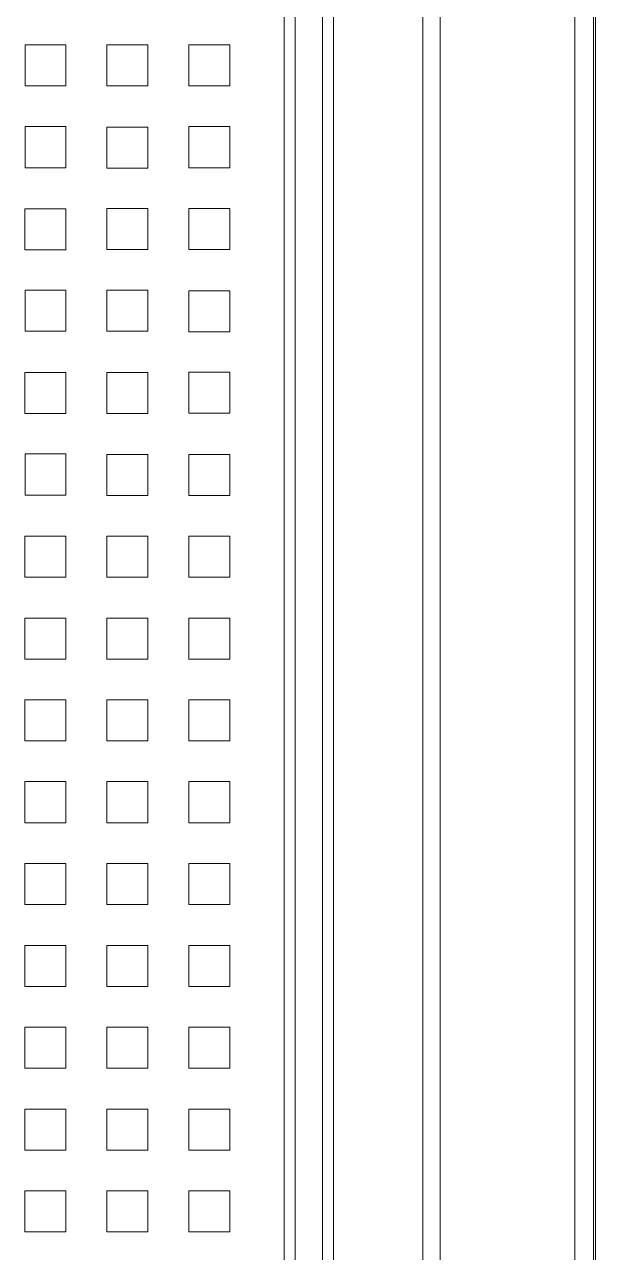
# Model space of a CAD drawing. Header units: millimetres. Extents: x 33157 to 59611, y -29750 to 1750.
# Drawn here: x 53822.86 to 53833.32, y -3656.59 to -3634.08 of the extents above; entities that cross this region are included whole.
import ezdxf

# ---------------------------------------------------------------- set-up
doc = ezdxf.new("R2010")
doc.units = ezdxf.units.MM
doc.layers.add('layer 1', color=7, linetype='Continuous', lineweight=18)

msp = doc.modelspace()

# ---------------------------------------------------------------- linework, layer by layer
at = {"layer": 'layer 1', "lineweight": 9}
for p, q in [((53833.32, -3580.831), (53833.32, -3679.331)), ((53832.94, -3581.495), (53832.94, -3678.667)), ((53833.282, -3581.495), (53833.282, -3678.667)), ((53830.157, -3585.811), (53830.157, -3674.35)), ((53830.474, -3585.811), (53830.474, -3674.35)), ((53827.62, -3586.081), (53827.62, -3674.081)), ((53827.82, -3586.081), (53827.82, -3674.081)), ((53828.32, -3586.081), (53828.32, -3674.081)), ((53828.52, -3586.081), (53828.52, -3674.081))]:
    msp.add_line(p, q, dxfattribs=at)
at = {"layer": 'layer 1'}
for points, knots in [([(53822.87, -3635.208), (53822.87, -3635.208), (53823.62, -3635.208), (53823.62, -3635.208), (53823.62, -3635.208), (53823.62, -3634.456), (53823.62, -3634.456), (53823.62, -3634.456), (53822.87, -3634.456), (53822.87, -3634.456), (53822.87, -3634.456), (53822.87, -3635.205), (53822.87, -3635.205), (53822.87, -3635.205), (53822.87, -3635.208), (53822.87, -3635.208)], [0, 0, 0, 0, 149920.432938, 149920.432938, 149920.432938, 299840.865876, 299840.865876, 299840.865876, 449761.298814, 449761.298814, 449761.298814, 599681.731752, 599681.731752, 599681.731752, 749602.164689, 749602.164689, 749602.164689, 749602.164689]), ([(53824.37, -3635.208), (53824.37, -3635.208), (53825.12, -3635.208), (53825.12, -3635.208), (53825.12, -3635.208), (53825.12, -3634.456), (53825.12, -3634.456), (53825.12, -3634.456), (53824.37, -3634.456), (53824.37, -3634.456), (53824.37, -3634.456), (53824.37, -3635.205), (53824.37, -3635.205), (53824.37, -3635.205), (53824.37, -3635.208), (53824.37, -3635.208)], [0, 0, 0, 0, 149924.472838, 149924.472838, 149924.472838, 299848.945676, 299848.945676, 299848.945676, 449773.418513, 449773.418513, 449773.418513, 599697.891351, 599697.891351, 599697.891351, 749622.364189, 749622.364189, 749622.364189, 749622.364189]), ([(53825.87, -3635.208), (53825.87, -3635.208), (53826.62, -3635.208), (53826.62, -3635.208), (53826.62, -3635.208), (53826.62, -3634.456), (53826.62, -3634.456), (53826.62, -3634.456), (53825.87, -3634.456), (53825.87, -3634.456), (53825.87, -3634.456), (53825.87, -3635.205), (53825.87, -3635.205), (53825.87, -3635.205), (53825.87, -3635.208), (53825.87, -3635.208)], [0, 0, 0, 0, 149928.512738, 149928.512738, 149928.512738, 299857.025476, 299857.025476, 299857.025476, 449785.538214, 449785.538214, 449785.538214, 599714.050952, 599714.050952, 599714.050952, 749642.56369, 749642.56369, 749642.56369, 749642.56369]), ([(53822.87, -3636.707), (53822.87, -3636.707), (53823.62, -3636.707), (53823.62, -3636.707), (53823.62, -3636.707), (53823.62, -3635.955), (53823.62, -3635.955), (53823.62, -3635.955), (53822.87, -3635.955), (53822.87, -3635.955), (53822.87, -3635.955), (53822.87, -3636.704), (53822.87, -3636.704), (53822.87, -3636.704), (53822.87, -3636.707), (53822.87, -3636.707)], [0, 0, 0, 0, 149922.483149, 149922.483149, 149922.483149, 299844.966298, 299844.966298, 299844.966298, 449767.449447, 449767.449447, 449767.449447, 599689.932596, 599689.932596, 599689.932596, 749612.415745, 749612.415745, 749612.415745, 749612.415745]), ([(53824.369, -3636.717), (53824.369, -3636.717), (53825.12, -3636.717), (53825.12, -3636.717), (53825.12, -3636.717), (53825.12, -3635.964), (53825.12, -3635.964), (53825.12, -3635.964), (53824.369, -3635.964), (53824.369, -3635.964), (53824.369, -3635.964), (53824.369, -3636.713), (53824.369, -3636.713), (53824.369, -3636.713), (53824.369, -3636.717), (53824.369, -3636.717)], [0, 0, 0, 0, 149926.534855, 149926.534855, 149926.534855, 299853.069711, 299853.069711, 299853.069711, 449779.604566, 449779.604566, 449779.604566, 599706.139421, 599706.139421, 599706.139421, 749632.674276, 749632.674276, 749632.674276, 749632.674276]), ([(53825.87, -3636.707), (53825.87, -3636.707), (53826.62, -3636.707), (53826.62, -3636.707), (53826.62, -3636.707), (53826.62, -3635.955), (53826.62, -3635.955), (53826.62, -3635.955), (53825.87, -3635.955), (53825.87, -3635.955), (53825.87, -3635.955), (53825.87, -3636.704), (53825.87, -3636.704), (53825.87, -3636.704), (53825.87, -3636.707), (53825.87, -3636.707)], [0, 0, 0, 0, 149930.56294, 149930.56294, 149930.56294, 299861.125879, 299861.125879, 299861.125879, 449791.688819, 449791.688819, 449791.688819, 599722.251758, 599722.251758, 599722.251758, 749652.814698, 749652.814698, 749652.814698, 749652.814698]), ([(53822.869, -3638.215), (53822.869, -3638.215), (53823.619, -3638.215), (53823.619, -3638.215), (53823.619, -3638.215), (53823.619, -3637.463), (53823.619, -3637.463), (53823.619, -3637.463), (53822.869, -3637.463), (53822.869, -3637.463), (53822.869, -3637.463), (53822.869, -3638.212), (53822.869, -3638.212), (53822.869, -3638.212), (53822.869, -3638.215), (53822.869, -3638.215)], [0, 0, 0, 0, 149924.545747, 149924.545747, 149924.545747, 299849.091493, 299849.091493, 299849.091493, 449773.63724, 449773.63724, 449773.63724, 599698.182987, 599698.182987, 599698.182987, 749622.728733, 749622.728733, 749622.728733, 749622.728733]), ([(53824.37, -3638.209), (53824.37, -3638.209), (53825.12, -3638.209), (53825.12, -3638.209), (53825.12, -3638.209), (53825.12, -3637.456), (53825.12, -3637.456), (53825.12, -3637.456), (53824.37, -3637.456), (53824.37, -3637.456), (53824.37, -3637.456), (53824.37, -3638.205), (53824.37, -3638.205), (53824.37, -3638.205), (53824.37, -3638.209), (53824.37, -3638.209)], [0, 0, 0, 0, 149928.577151, 149928.577151, 149928.577151, 299857.154303, 299857.154303, 299857.154303, 449785.731454, 449785.731454, 449785.731454, 599714.308605, 599714.308605, 599714.308605, 749642.885756, 749642.885756, 749642.885756, 749642.885756]), ([(53825.87, -3638.209), (53825.87, -3638.209), (53826.62, -3638.209), (53826.62, -3638.209), (53826.62, -3638.209), (53826.62, -3637.456), (53826.62, -3637.456), (53826.62, -3637.456), (53825.87, -3637.456), (53825.87, -3637.456), (53825.87, -3637.456), (53825.87, -3638.205), (53825.87, -3638.205), (53825.87, -3638.205), (53825.87, -3638.209), (53825.87, -3638.209)], [0, 0, 0, 0, 149932.617042, 149932.617042, 149932.617042, 299865.234084, 299865.234084, 299865.234084, 449797.851126, 449797.851126, 449797.851126, 599730.468168, 599730.468168, 599730.468168, 749663.08521, 749663.08521, 749663.08521, 749663.08521]), ([(53822.87, -3639.707), (53822.87, -3639.707), (53823.62, -3639.707), (53823.62, -3639.707), (53823.62, -3639.707), (53823.62, -3638.955), (53823.62, -3638.955), (53823.62, -3638.955), (53822.87, -3638.955), (53822.87, -3638.955), (53822.87, -3638.955), (53822.87, -3639.704), (53822.87, -3639.704), (53822.87, -3639.704), (53822.87, -3639.707), (53822.87, -3639.707)], [0, 0, 0, 0, 149926.586882, 149926.586882, 149926.586882, 299853.173763, 299853.173763, 299853.173763, 449779.760645, 449779.760645, 449779.760645, 599706.347526, 599706.347526, 599706.347526, 749632.934408, 749632.934408, 749632.934408, 749632.934408]), ([(53824.37, -3639.707), (53824.37, -3639.707), (53825.12, -3639.707), (53825.12, -3639.707), (53825.12, -3639.707), (53825.12, -3638.955), (53825.12, -3638.955), (53825.12, -3638.955), (53824.37, -3638.955), (53824.37, -3638.955), (53824.37, -3638.955), (53824.37, -3639.704), (53824.37, -3639.704), (53824.37, -3639.704), (53824.37, -3639.707), (53824.37, -3639.707)], [0, 0, 0, 0, 149930.626767, 149930.626767, 149930.626767, 299861.253534, 299861.253534, 299861.253534, 449791.880301, 449791.880301, 449791.880301, 599722.507068, 599722.507068, 599722.507068, 749653.133836, 749653.133836, 749653.133836, 749653.133836]), ([(53825.87, -3639.717), (53825.87, -3639.717), (53826.62, -3639.717), (53826.62, -3639.717), (53826.62, -3639.717), (53826.62, -3638.965), (53826.62, -3638.965), (53826.62, -3638.965), (53825.87, -3638.965), (53825.87, -3638.965), (53825.87, -3638.965), (53825.87, -3639.714), (53825.87, -3639.714), (53825.87, -3639.714), (53825.87, -3639.717), (53825.87, -3639.717)], [0, 0, 0, 0, 149934.680042, 149934.680042, 149934.680042, 299869.360083, 299869.360083, 299869.360083, 449804.040125, 449804.040125, 449804.040125, 599738.720167, 599738.720167, 599738.720167, 749673.400208, 749673.400208, 749673.400208, 749673.400208]), ([(53822.869, -3641.215), (53822.869, -3641.215), (53823.619, -3641.215), (53823.619, -3641.215), (53823.619, -3641.215), (53823.619, -3640.463), (53823.619, -3640.463), (53823.619, -3640.463), (53822.869, -3640.463), (53822.869, -3640.463), (53822.869, -3640.463), (53822.869, -3641.212), (53822.869, -3641.212), (53822.869, -3641.212), (53822.869, -3641.215), (53822.869, -3641.215)], [0, 0, 0, 0, 149928.650353, 149928.650353, 149928.650353, 299857.300705, 299857.300705, 299857.300705, 449785.951058, 449785.951058, 449785.951058, 599714.60141, 599714.60141, 599714.60141, 749643.251763, 749643.251763, 749643.251763, 749643.251763]), ([(53824.369, -3641.215), (53824.369, -3641.215), (53825.12, -3641.215), (53825.12, -3641.215), (53825.12, -3641.215), (53825.12, -3640.463), (53825.12, -3640.463), (53825.12, -3640.463), (53824.369, -3640.463), (53824.369, -3640.463), (53824.369, -3640.463), (53824.369, -3641.212), (53824.369, -3641.212), (53824.369, -3641.212), (53824.369, -3641.215), (53824.369, -3641.215)], [0, 0, 0, 0, 149932.689913, 149932.689913, 149932.689913, 299865.379827, 299865.379827, 299865.379827, 449798.06974, 449798.06974, 449798.06974, 599730.759653, 599730.759653, 599730.759653, 749663.449566, 749663.449566, 749663.449566, 749663.449566]), ([(53825.87, -3641.209), (53825.87, -3641.209), (53826.62, -3641.209), (53826.62, -3641.209), (53826.62, -3641.209), (53826.62, -3640.457), (53826.62, -3640.457), (53826.62, -3640.457), (53825.87, -3640.457), (53825.87, -3640.457), (53825.87, -3640.457), (53825.87, -3641.206), (53825.87, -3641.206), (53825.87, -3641.206), (53825.87, -3641.209), (53825.87, -3641.209)], [0, 0, 0, 0, 149936.721628, 149936.721628, 149936.721628, 299873.443256, 299873.443256, 299873.443256, 449810.164885, 449810.164885, 449810.164885, 599746.886513, 599746.886513, 599746.886513, 749683.608141, 749683.608141, 749683.608141, 749683.608141]), ([(53822.87, -3642.708), (53822.87, -3642.708), (53823.62, -3642.708), (53823.62, -3642.708), (53823.62, -3642.708), (53823.62, -3641.955), (53823.62, -3641.955), (53823.62, -3641.955), (53822.87, -3641.955), (53822.87, -3641.955), (53822.87, -3641.955), (53822.87, -3642.705), (53822.87, -3642.705), (53822.87, -3642.705), (53822.87, -3642.708), (53822.87, -3642.708)], [0, 0, 0, 0, 149930.692359, 149930.692359, 149930.692359, 299861.384719, 299861.384719, 299861.384719, 449792.077078, 449792.077078, 449792.077078, 599722.769438, 599722.769438, 599722.769438, 749653.461797, 749653.461797, 749653.461797, 749653.461797]), ([(53824.369, -3642.717), (53824.369, -3642.717), (53825.12, -3642.717), (53825.12, -3642.717), (53825.12, -3642.717), (53825.12, -3641.965), (53825.12, -3641.965), (53825.12, -3641.965), (53824.369, -3641.965), (53824.369, -3641.965), (53824.369, -3641.965), (53824.369, -3642.714), (53824.369, -3642.714), (53824.369, -3642.714), (53824.369, -3642.717), (53824.369, -3642.717)], [0, 0, 0, 0, 149934.744048, 149934.744048, 149934.744048, 299869.488097, 299869.488097, 299869.488097, 449804.232145, 449804.232145, 449804.232145, 599738.976193, 599738.976193, 599738.976193, 749673.720242, 749673.720242, 749673.720242, 749673.720242]), ([(53825.87, -3642.717), (53825.87, -3642.717), (53826.62, -3642.717), (53826.62, -3642.717), (53826.62, -3642.717), (53826.62, -3641.965), (53826.62, -3641.965), (53826.62, -3641.965), (53825.87, -3641.965), (53825.87, -3641.965), (53825.87, -3641.965), (53825.87, -3642.714), (53825.87, -3642.714), (53825.87, -3642.714), (53825.87, -3642.717), (53825.87, -3642.717)], [0, 0, 0, 0, 149938.783925, 149938.783925, 149938.783925, 299877.567849, 299877.567849, 299877.567849, 449816.351774, 449816.351774, 449816.351774, 599755.135699, 599755.135699, 599755.135699, 749693.919623, 749693.919623, 749693.919623, 749693.919623]), ([(53822.869, -3644.216), (53822.869, -3644.216), (53823.619, -3644.216), (53823.619, -3644.216), (53823.619, -3644.216), (53823.619, -3643.463), (53823.619, -3643.463), (53823.619, -3643.463), (53822.869, -3643.463), (53822.869, -3643.463), (53822.869, -3643.463), (53822.869, -3644.213), (53822.869, -3644.213), (53822.869, -3644.213), (53822.869, -3644.216), (53822.869, -3644.216)], [0, 0, 0, 0, 149932.755241, 149932.755241, 149932.755241, 299865.510481, 299865.510481, 299865.510481, 449798.265722, 449798.265722, 449798.265722, 599731.020963, 599731.020963, 599731.020963, 749663.776204, 749663.776204, 749663.776204, 749663.776204]), ([(53824.369, -3644.216), (53824.369, -3644.216), (53825.12, -3644.216), (53825.12, -3644.216), (53825.12, -3644.216), (53825.12, -3643.463), (53825.12, -3643.463), (53825.12, -3643.463), (53824.369, -3643.463), (53824.369, -3643.463), (53824.369, -3643.463), (53824.369, -3644.213), (53824.369, -3644.213), (53824.369, -3644.213), (53824.369, -3644.216), (53824.369, -3644.216)], [0, 0, 0, 0, 149936.794792, 149936.794792, 149936.794792, 299873.589584, 299873.589584, 299873.589584, 449810.384376, 449810.384376, 449810.384376, 599747.179168, 599747.179168, 599747.179168, 749683.973959, 749683.973959, 749683.973959, 749683.973959]), ([(53825.87, -3644.216), (53825.87, -3644.216), (53826.62, -3644.216), (53826.62, -3644.216), (53826.62, -3644.216), (53826.62, -3643.463), (53826.62, -3643.463), (53826.62, -3643.463), (53825.87, -3643.463), (53825.87, -3643.463), (53825.87, -3643.463), (53825.87, -3644.213), (53825.87, -3644.213), (53825.87, -3644.213), (53825.87, -3644.216), (53825.87, -3644.216)], [0, 0, 0, 0, 149940.834663, 149940.834663, 149940.834663, 299881.669327, 299881.669327, 299881.669327, 449822.50399, 449822.50399, 449822.50399, 599763.338654, 599763.338654, 599763.338654, 749704.173317, 749704.173317, 749704.173317, 749704.173317]), ([(53822.869, -3645.717), (53822.869, -3645.717), (53823.619, -3645.717), (53823.619, -3645.717), (53823.619, -3645.717), (53823.619, -3644.965), (53823.619, -3644.965), (53823.619, -3644.965), (53822.869, -3644.965), (53822.869, -3644.965), (53822.869, -3644.965), (53822.869, -3645.714), (53822.869, -3645.714), (53822.869, -3645.714), (53822.869, -3645.717), (53822.869, -3645.717)], [0, 0, 0, 0, 149934.809706, 149934.809706, 149934.809706, 299869.619412, 299869.619412, 299869.619412, 449804.429118, 449804.429118, 449804.429118, 599739.238825, 599739.238825, 599739.238825, 749674.048531, 749674.048531, 749674.048531, 749674.048531]), ([(53824.369, -3645.717), (53824.369, -3645.717), (53825.12, -3645.717), (53825.12, -3645.717), (53825.12, -3645.717), (53825.12, -3644.965), (53825.12, -3644.965), (53825.12, -3644.965), (53824.369, -3644.965), (53824.369, -3644.965), (53824.369, -3644.965), (53824.369, -3645.714), (53824.369, -3645.714), (53824.369, -3645.714), (53824.369, -3645.717), (53824.369, -3645.717)], [0, 0, 0, 0, 149938.849253, 149938.849253, 149938.849253, 299877.698505, 299877.698505, 299877.698505, 449816.547758, 449816.547758, 449816.547758, 599755.39701, 599755.39701, 599755.39701, 749694.246263, 749694.246263, 749694.246263, 749694.246263]), ([(53825.87, -3645.717), (53825.87, -3645.717), (53826.62, -3645.717), (53826.62, -3645.717), (53826.62, -3645.717), (53826.62, -3644.965), (53826.62, -3644.965), (53826.62, -3644.965), (53825.87, -3644.965), (53825.87, -3644.965), (53825.87, -3644.965), (53825.87, -3645.714), (53825.87, -3645.714), (53825.87, -3645.714), (53825.87, -3645.717), (53825.87, -3645.717)], [0, 0, 0, 0, 149942.889119, 149942.889119, 149942.889119, 299885.778239, 299885.778239, 299885.778239, 449828.667358, 449828.667358, 449828.667358, 599771.556477, 599771.556477, 599771.556477, 749714.445596, 749714.445596, 749714.445596, 749714.445596]), ([(53822.869, -3647.216), (53822.869, -3647.216), (53823.619, -3647.216), (53823.619, -3647.216), (53823.619, -3647.216), (53823.619, -3646.464), (53823.619, -3646.464), (53823.619, -3646.464), (53822.869, -3646.464), (53822.869, -3646.464), (53822.869, -3646.464), (53822.869, -3647.213), (53822.869, -3647.213), (53822.869, -3647.213), (53822.869, -3647.216), (53822.869, -3647.216)], [0, 0, 0, 0, 149936.860411, 149936.860411, 149936.860411, 299873.720822, 299873.720822, 299873.720822, 449810.581233, 449810.581233, 449810.581233, 599747.441645, 599747.441645, 599747.441645, 749684.302056, 749684.302056, 749684.302056, 749684.302056]), ([(53824.369, -3647.216), (53824.369, -3647.216), (53825.12, -3647.216), (53825.12, -3647.216), (53825.12, -3647.216), (53825.12, -3646.464), (53825.12, -3646.464), (53825.12, -3646.464), (53824.369, -3646.464), (53824.369, -3646.464), (53824.369, -3646.464), (53824.369, -3647.213), (53824.369, -3647.213), (53824.369, -3647.213), (53824.369, -3647.216), (53824.369, -3647.216)], [0, 0, 0, 0, 149940.899953, 149940.899953, 149940.899953, 299881.799905, 299881.799905, 299881.799905, 449822.699858, 449822.699858, 449822.699858, 599763.599811, 599763.599811, 599763.599811, 749704.499764, 749704.499764, 749704.499764, 749704.499764]), ([(53825.87, -3647.216), (53825.87, -3647.216), (53826.62, -3647.216), (53826.62, -3647.216), (53826.62, -3647.216), (53826.62, -3646.464), (53826.62, -3646.464), (53826.62, -3646.464), (53825.87, -3646.464), (53825.87, -3646.464), (53825.87, -3646.464), (53825.87, -3647.213), (53825.87, -3647.213), (53825.87, -3647.213), (53825.87, -3647.216), (53825.87, -3647.216)], [0, 0, 0, 0, 149944.939815, 149944.939815, 149944.939815, 299889.879629, 299889.879629, 299889.879629, 449834.819444, 449834.819444, 449834.819444, 599779.759259, 599779.759259, 599779.759259, 749724.699074, 749724.699074, 749724.699074, 749724.699074]), ([(53822.869, -3648.715), (53822.869, -3648.715), (53823.619, -3648.715), (53823.619, -3648.715), (53823.619, -3648.715), (53823.619, -3647.962), (53823.619, -3647.962), (53823.619, -3647.962), (53822.869, -3647.962), (53822.869, -3647.962), (53822.869, -3647.962), (53822.869, -3648.712), (53822.869, -3648.712), (53822.869, -3648.712), (53822.869, -3648.715), (53822.869, -3648.715)], [0, 0, 0, 0, 149938.910455, 149938.910455, 149938.910455, 299877.82091, 299877.82091, 299877.82091, 449816.731365, 449816.731365, 449816.731365, 599755.64182, 599755.64182, 599755.64182, 749694.552275, 749694.552275, 749694.552275, 749694.552275]), ([(53824.369, -3648.715), (53824.369, -3648.715), (53825.12, -3648.715), (53825.12, -3648.715), (53825.12, -3648.715), (53825.12, -3647.962), (53825.12, -3647.962), (53825.12, -3647.962), (53824.369, -3647.962), (53824.369, -3647.962), (53824.369, -3647.962), (53824.369, -3648.712), (53824.369, -3648.712), (53824.369, -3648.712), (53824.369, -3648.715), (53824.369, -3648.715)], [0, 0, 0, 0, 149942.949992, 149942.949992, 149942.949992, 299885.899984, 299885.899984, 299885.899984, 449828.849975, 449828.849975, 449828.849975, 599771.799967, 599771.799967, 599771.799967, 749714.749959, 749714.749959, 749714.749959, 749714.749959]), ([(53825.87, -3648.715), (53825.87, -3648.715), (53826.62, -3648.715), (53826.62, -3648.715), (53826.62, -3648.715), (53826.62, -3647.962), (53826.62, -3647.962), (53826.62, -3647.962), (53825.87, -3647.962), (53825.87, -3647.962), (53825.87, -3647.962), (53825.87, -3648.712), (53825.87, -3648.712), (53825.87, -3648.712), (53825.87, -3648.715), (53825.87, -3648.715)], [0, 0, 0, 0, 149946.989849, 149946.989849, 149946.989849, 299893.979698, 299893.979698, 299893.979698, 449840.969547, 449840.969547, 449840.969547, 599787.959396, 599787.959396, 599787.959396, 749734.949245, 749734.949245, 749734.949245, 749734.949245]), ([(53822.869, -3650.217), (53822.869, -3650.217), (53823.619, -3650.217), (53823.619, -3650.217), (53823.619, -3650.217), (53823.619, -3649.464), (53823.619, -3649.464), (53823.619, -3649.464), (53822.869, -3649.464), (53822.869, -3649.464), (53822.869, -3649.464), (53822.869, -3650.213), (53822.869, -3650.213), (53822.869, -3650.213), (53822.869, -3650.217), (53822.869, -3650.217)], [0, 0, 0, 0, 149940.965864, 149940.965864, 149940.965864, 299881.931727, 299881.931727, 299881.931727, 449822.897591, 449822.897591, 449822.897591, 599763.863455, 599763.863455, 599763.863455, 749704.829319, 749704.829319, 749704.829319, 749704.829319]), ([(53824.369, -3650.217), (53824.369, -3650.217), (53825.12, -3650.217), (53825.12, -3650.217), (53825.12, -3650.217), (53825.12, -3649.464), (53825.12, -3649.464), (53825.12, -3649.464), (53824.369, -3649.464), (53824.369, -3649.464), (53824.369, -3649.464), (53824.369, -3650.213), (53824.369, -3650.213), (53824.369, -3650.213), (53824.369, -3650.217), (53824.369, -3650.217)], [0, 0, 0, 0, 149945.005396, 149945.005396, 149945.005396, 299890.010792, 299890.010792, 299890.010792, 449835.016187, 449835.016187, 449835.016187, 599780.021583, 599780.021583, 599780.021583, 749725.026979, 749725.026979, 749725.026979, 749725.026979]), ([(53825.87, -3650.217), (53825.87, -3650.217), (53826.62, -3650.217), (53826.62, -3650.217), (53826.62, -3650.217), (53826.62, -3649.464), (53826.62, -3649.464), (53826.62, -3649.464), (53825.87, -3649.464), (53825.87, -3649.464), (53825.87, -3649.464), (53825.87, -3650.213), (53825.87, -3650.213), (53825.87, -3650.213), (53825.87, -3650.217), (53825.87, -3650.217)], [0, 0, 0, 0, 149949.045248, 149949.045248, 149949.045248, 299898.090496, 299898.090496, 299898.090496, 449847.135745, 449847.135745, 449847.135745, 599796.180993, 599796.180993, 599796.180993, 749745.226241, 749745.226241, 749745.226241, 749745.226241]), ([(53822.869, -3651.715), (53822.869, -3651.715), (53823.619, -3651.715), (53823.619, -3651.715), (53823.619, -3651.715), (53823.619, -3650.963), (53823.619, -3650.963), (53823.619, -3650.963), (53822.869, -3650.963), (53822.869, -3650.963), (53822.869, -3650.963), (53822.869, -3651.712), (53822.869, -3651.712), (53822.869, -3651.712), (53822.869, -3651.715), (53822.869, -3651.715)], [0, 0, 0, 0, 149943.016233, 149943.016233, 149943.016233, 299886.032466, 299886.032466, 299886.032466, 449829.048698, 449829.048698, 449829.048698, 599772.064931, 599772.064931, 599772.064931, 749715.081164, 749715.081164, 749715.081164, 749715.081164]), ([(53824.369, -3651.715), (53824.369, -3651.715), (53825.12, -3651.715), (53825.12, -3651.715), (53825.12, -3651.715), (53825.12, -3650.963), (53825.12, -3650.963), (53825.12, -3650.963), (53824.369, -3650.963), (53824.369, -3650.963), (53824.369, -3650.963), (53824.369, -3651.712), (53824.369, -3651.712), (53824.369, -3651.712), (53824.369, -3651.715), (53824.369, -3651.715)], [0, 0, 0, 0, 149947.05576, 149947.05576, 149947.05576, 299894.11152, 299894.11152, 299894.11152, 449841.16728, 449841.16728, 449841.16728, 599788.22304, 599788.22304, 599788.22304, 749735.2788, 749735.2788, 749735.2788, 749735.2788]), ([(53825.87, -3651.715), (53825.87, -3651.715), (53826.62, -3651.715), (53826.62, -3651.715), (53826.62, -3651.715), (53826.62, -3650.963), (53826.62, -3650.963), (53826.62, -3650.963), (53825.87, -3650.963), (53825.87, -3650.963), (53825.87, -3650.963), (53825.87, -3651.712), (53825.87, -3651.712), (53825.87, -3651.712), (53825.87, -3651.715), (53825.87, -3651.715)], [0, 0, 0, 0, 149951.095608, 149951.095608, 149951.095608, 299902.191215, 299902.191215, 299902.191215, 449853.286823, 449853.286823, 449853.286823, 599804.382431, 599804.382431, 599804.382431, 749755.478038, 749755.478038, 749755.478038, 749755.478038]), ([(53822.869, -3653.217), (53822.869, -3653.217), (53823.619, -3653.217), (53823.619, -3653.217), (53823.619, -3653.217), (53823.619, -3652.465), (53823.619, -3652.465), (53823.619, -3652.465), (53822.869, -3652.465), (53822.869, -3652.465), (53822.869, -3652.465), (53822.869, -3653.214), (53822.869, -3653.214), (53822.869, -3653.214), (53822.869, -3653.217), (53822.869, -3653.217)], [0, 0, 0, 0, 149945.071599, 149945.071599, 149945.071599, 299890.143197, 299890.143197, 299890.143197, 449835.214796, 449835.214796, 449835.214796, 599780.286394, 599780.286394, 599780.286394, 749725.357993, 749725.357993, 749725.357993, 749725.357993]), ([(53824.369, -3653.217), (53824.369, -3653.217), (53825.12, -3653.217), (53825.12, -3653.217), (53825.12, -3653.217), (53825.12, -3652.465), (53825.12, -3652.465), (53825.12, -3652.465), (53824.369, -3652.465), (53824.369, -3652.465), (53824.369, -3652.465), (53824.369, -3653.214), (53824.369, -3653.214), (53824.369, -3653.214), (53824.369, -3653.217), (53824.369, -3653.217)], [0, 0, 0, 0, 149949.111121, 149949.111121, 149949.111121, 299898.222242, 299898.222242, 299898.222242, 449847.333363, 449847.333363, 449847.333363, 599796.444484, 599796.444484, 599796.444484, 749745.555605, 749745.555605, 749745.555605, 749745.555605]), ([(53825.87, -3653.217), (53825.87, -3653.217), (53826.62, -3653.217), (53826.62, -3653.217), (53826.62, -3653.217), (53826.62, -3652.465), (53826.62, -3652.465), (53826.62, -3652.465), (53825.87, -3652.465), (53825.87, -3652.465), (53825.87, -3652.465), (53825.87, -3653.214), (53825.87, -3653.214), (53825.87, -3653.214), (53825.87, -3653.217), (53825.87, -3653.217)], [0, 0, 0, 0, 149953.150964, 149953.150964, 149953.150964, 299906.301928, 299906.301928, 299906.301928, 449859.452892, 449859.452892, 449859.452892, 599812.603855, 599812.603855, 599812.603855, 749765.754819, 749765.754819, 749765.754819, 749765.754819]), ([(53822.869, -3654.715), (53822.869, -3654.715), (53823.619, -3654.715), (53823.619, -3654.715), (53823.619, -3654.715), (53823.619, -3653.963), (53823.619, -3653.963), (53823.619, -3653.963), (53822.869, -3653.963), (53822.869, -3653.963), (53822.869, -3653.963), (53822.869, -3654.713), (53822.869, -3654.713), (53822.869, -3654.713), (53822.869, -3654.715), (53822.869, -3654.715)], [0, 0, 0, 0, 149947.122038, 149947.122038, 149947.122038, 299894.244076, 299894.244076, 299894.244076, 449841.366113, 449841.366113, 449841.366113, 599788.488151, 599788.488151, 599788.488151, 749735.610189, 749735.610189, 749735.610189, 749735.610189]), ([(53824.369, -3654.715), (53824.369, -3654.715), (53825.12, -3654.715), (53825.12, -3654.715), (53825.12, -3654.715), (53825.12, -3653.963), (53825.12, -3653.963), (53825.12, -3653.963), (53824.369, -3653.963), (53824.369, -3653.963), (53824.369, -3653.963), (53824.369, -3654.713), (53824.369, -3654.713), (53824.369, -3654.713), (53824.369, -3654.715), (53824.369, -3654.715)], [0, 0, 0, 0, 149951.161555, 149951.161555, 149951.161555, 299902.323111, 299902.323111, 299902.323111, 449853.484666, 449853.484666, 449853.484666, 599804.646222, 599804.646222, 599804.646222, 749755.807777, 749755.807777, 749755.807777, 749755.807777]), ([(53825.87, -3654.715), (53825.87, -3654.715), (53826.62, -3654.715), (53826.62, -3654.715), (53826.62, -3654.715), (53826.62, -3653.963), (53826.62, -3653.963), (53826.62, -3653.963), (53825.87, -3653.963), (53825.87, -3653.963), (53825.87, -3653.963), (53825.87, -3654.713), (53825.87, -3654.713), (53825.87, -3654.713), (53825.87, -3654.715), (53825.87, -3654.715)], [0, 0, 0, 0, 149955.201394, 149955.201394, 149955.201394, 299910.402787, 299910.402787, 299910.402787, 449865.604181, 449865.604181, 449865.604181, 599820.805574, 599820.805574, 599820.805574, 749776.006968, 749776.006968, 749776.006968, 749776.006968]), ([(53822.869, -3656.217), (53822.869, -3656.217), (53823.619, -3656.217), (53823.619, -3656.217), (53823.619, -3656.217), (53823.619, -3655.465), (53823.619, -3655.465), (53823.619, -3655.465), (53822.869, -3655.465), (53822.869, -3655.465), (53822.869, -3655.465), (53822.869, -3656.214), (53822.869, -3656.214), (53822.869, -3656.214), (53822.869, -3656.217), (53822.869, -3656.217)], [0, 0, 0, 0, 149949.176884, 149949.176884, 149949.176884, 299898.353768, 299898.353768, 299898.353768, 449847.530652, 449847.530652, 449847.530652, 599796.707536, 599796.707536, 599796.707536, 749745.88442, 749745.88442, 749745.88442, 749745.88442]), ([(53824.369, -3656.217), (53824.369, -3656.217), (53825.12, -3656.217), (53825.12, -3656.217), (53825.12, -3656.217), (53825.12, -3655.465), (53825.12, -3655.465), (53825.12, -3655.465), (53824.369, -3655.465), (53824.369, -3655.465), (53824.369, -3655.465), (53824.369, -3656.214), (53824.369, -3656.214), (53824.369, -3656.214), (53824.369, -3656.217), (53824.369, -3656.217)], [0, 0, 0, 0, 149953.216397, 149953.216397, 149953.216397, 299906.432794, 299906.432794, 299906.432794, 449859.64919, 449859.64919, 449859.64919, 599812.865587, 599812.865587, 599812.865587, 749766.081984, 749766.081984, 749766.081984, 749766.081984]), ([(53825.87, -3656.217), (53825.87, -3656.217), (53826.62, -3656.217), (53826.62, -3656.217), (53826.62, -3656.217), (53826.62, -3655.465), (53826.62, -3655.465), (53826.62, -3655.465), (53825.87, -3655.465), (53825.87, -3655.465), (53825.87, -3655.465), (53825.87, -3656.214), (53825.87, -3656.214), (53825.87, -3656.214), (53825.87, -3656.217), (53825.87, -3656.217)], [0, 0, 0, 0, 149957.25623, 149957.25623, 149957.25623, 299914.51246, 299914.51246, 299914.51246, 449871.76869, 449871.76869, 449871.76869, 599829.02492, 599829.02492, 599829.02492, 749786.28115, 749786.28115, 749786.28115, 749786.28115])]:
    msp.add_open_spline(points, degree=3, knots=knots, dxfattribs=at)

doc.saveas('drawing.dxf')
